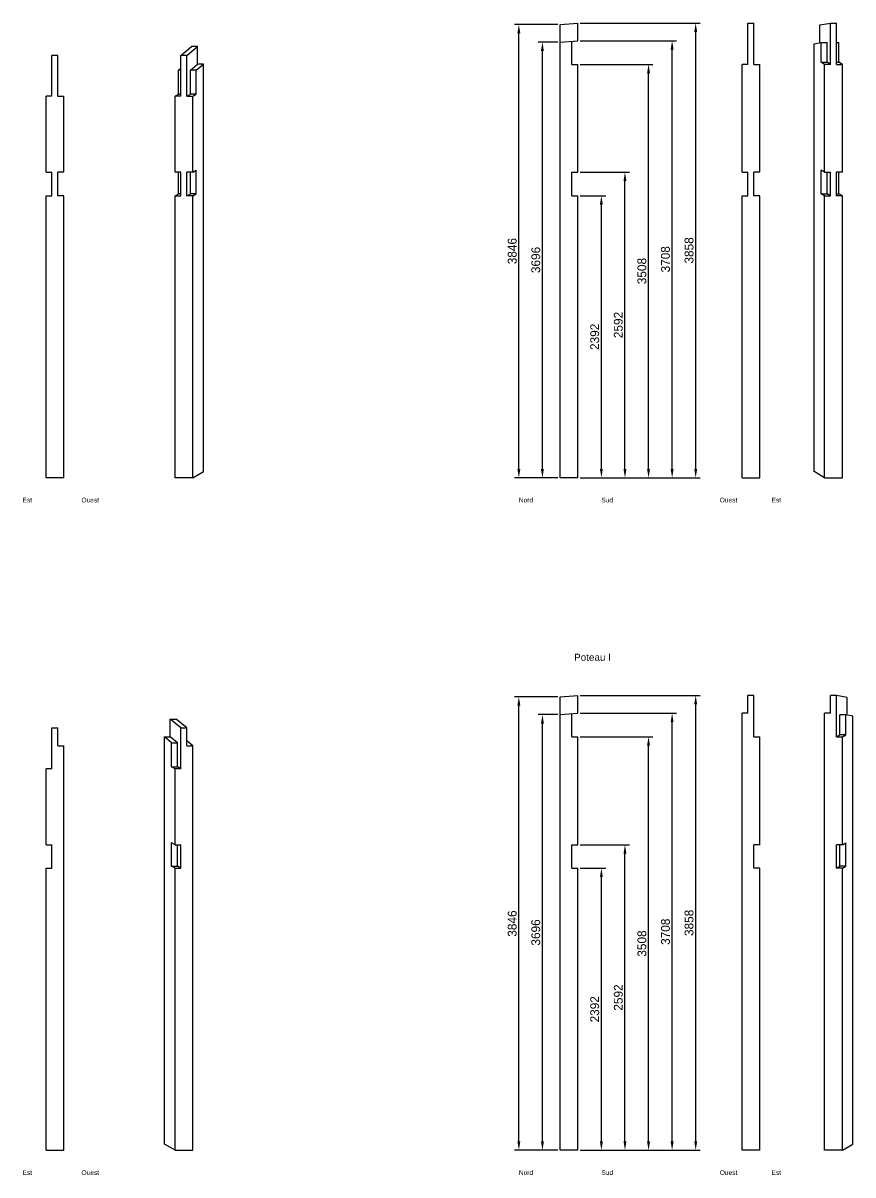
# Model space of a CAD drawing. Header units: centimetres. Extents: x 195 to 15334, y -14961 to 1182.
# Drawn here: x 8294 to 15334, y -14961 to -5189 of the extents above; entities that cross this region are included whole.
import ezdxf

# ---------------------------------------------------------------- set-up
doc = ezdxf.new("R2010")
doc.units = ezdxf.units.CM
doc.layers.get('0').update_dxf_attribs({"lineweight": 25, "true_color": 0xffffff})
doc.layers.get('Defpoints').update_dxf_attribs({"true_color": 0xffffff})
doc.layers.add('Cotes', color=178, linetype='Continuous', lineweight=25, true_color=0x000000)
doc.styles.add('QCADDimTextStyle', font='txt')
doc.styles.add('textstyle34', font='')
doc.styles.add('textstyle35', font='')
doc.styles.add('textstyle36', font='')
doc.styles.add('textstyle37', font='')
doc.styles.add('textstyle39', font='')
doc.styles.add('textstyle40', font='')
doc.styles.add('textstyle49', font='')
doc.styles.add('textstyle50', font='')
doc.styles.add('textstyle51', font='')
doc.styles.add('textstyle52', font='')
doc.styles.add('textstyle53', font='')
doc.styles.add('textstyle54', font='')
doc.styles.add('textstyle55', font='')
doc.styles.get('textstyle34').set_extended_font_data('Liberation Sans')
doc.styles.get('textstyle35').set_extended_font_data('Liberation Sans')
doc.styles.get('textstyle36').set_extended_font_data('Liberation Sans')
doc.styles.get('textstyle37').set_extended_font_data('Liberation Sans')
doc.styles.get('textstyle39').set_extended_font_data('Liberation Sans')
doc.styles.get('textstyle40').set_extended_font_data('Liberation Sans')
doc.styles.get('textstyle49').set_extended_font_data('Liberation Sans')
doc.styles.get('textstyle50').set_extended_font_data('Liberation Sans')
doc.styles.get('textstyle51').set_extended_font_data('Liberation Sans')
doc.styles.get('textstyle52').set_extended_font_data('Liberation Sans')
doc.styles.get('textstyle53').set_extended_font_data('Liberation Sans')
doc.styles.get('textstyle54').set_extended_font_data('Liberation Sans')
doc.styles.get('textstyle55').set_extended_font_data('Liberation Sans')
doc.dimstyles.new('QCADDimStyle', dxfattribs={"dimtxt": 75, "dimasz": 75, "dimexe": 37.5, "dimexo": 18.75, "dimgap": 18.75, "dimtad": 1, "dimtoh": 1, "dimdec": 4, "dimzin": 0, "dimdsep": 46, "dimtxsty": 'QCADDimTextStyle', "dimcen": 0.09, "dimadec": 0, "dimazin": 0, "dimtfac": 1, "dimtdec": 4, "dimtofl": 0, "dimtmove": 0, "dimatfit": 3, "dimfxl": 1, "dimtolj": 1, "dimtzin": 0, "dimarcsym": 0})

# ---------------------------------------------------------------- blocks, each defined once
blk = doc.blocks.new('*D36')
at = {"layer": 'Cotes', "color": 0, "lineweight": -2}
for p, q in [((12831.2, -5351.2), (12662.5, -5351.2)), ((12700, -8971.8), (12700, -5426.2)), ((12831.2, -9046.8), (12662.5, -9046.8))]:
    blk.add_line(p, q, dxfattribs=at)
at = {"layer": 'Cotes', "color": 0}
for points in [[(12712.5, -5426.2), (12687.5, -5426.2), (12700, -5351.2)], [(12687.5, -8971.8), (12712.5, -8971.8), (12700, -9046.8)]]:
    blk.add_solid(points, dxfattribs=at)
at = {"layer": 'Defpoints', "color": 0}
for p in [(12700, -5351.2), (12850, -5351.2), (12850, -9046.8)]:
    blk.add_point(p, dxfattribs=at)
at = {"layer": 'Cotes', "color": 0, "insert": (12643.8, -7199), "char_height": 75, "attachment_point": 5, "rotation": 90, "style": 'QCADDimTextStyle'}
blk.add_mtext('\\A1;3696', dxfattribs=at)
blk = doc.blocks.new('*D37')
at = {"layer": 'Cotes', "color": 0, "lineweight": -2}
for p, q in [((12831.2, -5200.8), (12462.5, -5200.8)), ((12500, -8971.8), (12500, -5275.8)), ((12831.2, -9046.8), (12462.5, -9046.8))]:
    blk.add_line(p, q, dxfattribs=at)
at = {"layer": 'Cotes', "color": 0}
for points in [[(12512.5, -5275.8), (12487.5, -5275.8), (12500, -5200.8)], [(12487.5, -8971.8), (12512.5, -8971.8), (12500, -9046.8)]]:
    blk.add_solid(points, dxfattribs=at)
at = {"layer": 'Defpoints', "color": 0}
for p in [(12500, -5200.8), (12850, -5200.8), (12850, -9046.8)]:
    blk.add_point(p, dxfattribs=at)
at = {"layer": 'Cotes', "color": 0, "insert": (12443.8, -7123.8), "char_height": 75, "attachment_point": 5, "rotation": 90, "style": 'QCADDimTextStyle'}
blk.add_mtext('\\A1;3846', dxfattribs=at)
blk = doc.blocks.new('*D38')
at = {"layer": 'Cotes', "color": 0, "lineweight": -2}
for p, q in [((13018.8, -6654.8), (13237.5, -6654.8)), ((13200, -8971.8), (13200, -6729.8)), ((13018.8, -9046.8), (13237.5, -9046.8))]:
    blk.add_line(p, q, dxfattribs=at)
at = {"layer": 'Cotes', "color": 0}
for points in [[(13212.5, -6729.8), (13187.5, -6729.8), (13200, -6654.8)], [(13187.5, -8971.8), (13212.5, -8971.8), (13200, -9046.8)]]:
    blk.add_solid(points, dxfattribs=at)
at = {"layer": 'Defpoints', "color": 0}
for p in [(13000, -6654.8), (13200, -6654.8), (13000, -9046.8)]:
    blk.add_point(p, dxfattribs=at)
at = {"layer": 'Cotes', "color": 0, "insert": (13143.8, -7850.8), "char_height": 75, "attachment_point": 5, "rotation": 90, "style": 'QCADDimTextStyle'}
blk.add_mtext('\\A1;2392', dxfattribs=at)
blk = doc.blocks.new('*D39')
at = {"layer": 'Cotes', "color": 0, "lineweight": -2}
for p, q in [((13018.8, -6454.8), (13437.5, -6454.8)), ((13400, -8971.8), (13400, -6529.8)), ((13018.8, -9046.8), (13437.5, -9046.8))]:
    blk.add_line(p, q, dxfattribs=at)
at = {"layer": 'Cotes', "color": 0}
for points in [[(13412.5, -6529.8), (13387.5, -6529.8), (13400, -6454.8)], [(13387.5, -8971.8), (13412.5, -8971.8), (13400, -9046.8)]]:
    blk.add_solid(points, dxfattribs=at)
at = {"layer": 'Defpoints', "color": 0}
for p in [(13000, -6454.8), (13400, -6454.8), (13000, -9046.8)]:
    blk.add_point(p, dxfattribs=at)
at = {"layer": 'Cotes', "color": 0, "insert": (13343.8, -7750.8), "char_height": 75, "attachment_point": 5, "rotation": 90, "style": 'QCADDimTextStyle'}
blk.add_mtext('\\A1;2592', dxfattribs=at)
blk = doc.blocks.new('*D40')
at = {"layer": 'Cotes', "color": 0, "lineweight": -2}
for p, q in [((13018.8, -5539.2), (13637.5, -5539.2)), ((13600, -8971.8), (13600, -5614.2)), ((13018.8, -9046.8), (13637.5, -9046.8))]:
    blk.add_line(p, q, dxfattribs=at)
at = {"layer": 'Cotes', "color": 0}
for points in [[(13612.5, -5614.2), (13587.5, -5614.2), (13600, -5539.2)], [(13587.5, -8971.8), (13612.5, -8971.8), (13600, -9046.8)]]:
    blk.add_solid(points, dxfattribs=at)
at = {"layer": 'Defpoints', "color": 0}
for p in [(13000, -5539.2), (13600, -5539.2), (13000, -9046.8)]:
    blk.add_point(p, dxfattribs=at)
at = {"layer": 'Cotes', "color": 0, "insert": (13543.8, -7293), "char_height": 75, "attachment_point": 5, "rotation": 90, "style": 'QCADDimTextStyle'}
blk.add_mtext('\\A1;3508', dxfattribs=at)
blk = doc.blocks.new('*D41')
at = {"layer": 'Cotes', "color": 0, "lineweight": -2}
for p, q in [((13018.8, -5339.2), (13837.5, -5339.2)), ((13800, -8971.8), (13800, -5414.2)), ((13018.8, -9046.8), (13837.5, -9046.8))]:
    blk.add_line(p, q, dxfattribs=at)
at = {"layer": 'Cotes', "color": 0}
for points in [[(13812.5, -5414.2), (13787.5, -5414.2), (13800, -5339.2)], [(13787.5, -8971.8), (13812.5, -8971.8), (13800, -9046.8)]]:
    blk.add_solid(points, dxfattribs=at)
at = {"layer": 'Defpoints', "color": 0}
for p in [(13000, -5339.2), (13800, -5339.2), (13000, -9046.8)]:
    blk.add_point(p, dxfattribs=at)
at = {"layer": 'Cotes', "color": 0, "insert": (13743.8, -7193), "char_height": 75, "attachment_point": 5, "rotation": 90, "style": 'QCADDimTextStyle'}
blk.add_mtext('\\A1;3708', dxfattribs=at)
blk = doc.blocks.new('*D42')
at = {"layer": 'Cotes', "color": 0, "lineweight": -2}
for p, q in [((13018.8, -5188.8), (14037.5, -5188.8)), ((14000, -8971.8), (14000, -5263.8)), ((13037.5, -9046.8), (14037.5, -9046.8))]:
    blk.add_line(p, q, dxfattribs=at)
at = {"layer": 'Cotes', "color": 0}
for points in [[(14012.5, -5263.8), (13987.5, -5263.8), (14000, -5188.8)], [(13987.5, -8971.8), (14012.5, -8971.8), (14000, -9046.8)]]:
    blk.add_solid(points, dxfattribs=at)
at = {"layer": 'Defpoints', "color": 0}
for p in [(13000, -5188.8), (14000, -5188.8), (13018.8, -9046.8)]:
    blk.add_point(p, dxfattribs=at)
at = {"layer": 'Cotes', "color": 0, "insert": (13943.8, -7117.8), "char_height": 75, "attachment_point": 5, "rotation": 90, "style": 'QCADDimTextStyle'}
blk.add_mtext('\\A1;3858', dxfattribs=at)
blk = doc.blocks.new('*D57')
at = {"layer": 'Cotes', "color": 0, "lineweight": -2}
for p, q in [((12831.2, -11056.4), (12662.5, -11056.4)), ((12700, -14676.9), (12700, -11131.4)), ((12831.2, -14751.9), (12662.5, -14751.9))]:
    blk.add_line(p, q, dxfattribs=at)
at = {"layer": 'Cotes', "color": 0}
for points in [[(12712.5, -11131.4), (12687.5, -11131.4), (12700, -11056.4)], [(12687.5, -14676.9), (12712.5, -14676.9), (12700, -14751.9)]]:
    blk.add_solid(points, dxfattribs=at)
at = {"layer": 'Defpoints', "color": 0}
for p in [(12700, -11056.4), (12850, -11056.4), (12850, -14751.9)]:
    blk.add_point(p, dxfattribs=at)
at = {"layer": 'Cotes', "color": 0, "insert": (12643.8, -12904.1), "char_height": 75, "attachment_point": 5, "rotation": 90, "style": 'QCADDimTextStyle'}
blk.add_mtext('\\A1;3696', dxfattribs=at)
blk = doc.blocks.new('*D58')
at = {"layer": 'Cotes', "color": 0, "lineweight": -2}
for p, q in [((12831.2, -10905.9), (12462.5, -10905.9)), ((12500, -14676.9), (12500, -10980.9)), ((12831.2, -14751.9), (12462.5, -14751.9))]:
    blk.add_line(p, q, dxfattribs=at)
at = {"layer": 'Cotes', "color": 0}
for points in [[(12512.5, -10980.9), (12487.5, -10980.9), (12500, -10905.9)], [(12487.5, -14676.9), (12512.5, -14676.9), (12500, -14751.9)]]:
    blk.add_solid(points, dxfattribs=at)
at = {"layer": 'Defpoints', "color": 0}
for p in [(12500, -10905.9), (12850, -10905.9), (12850, -14751.9)]:
    blk.add_point(p, dxfattribs=at)
at = {"layer": 'Cotes', "color": 0, "insert": (12443.8, -12828.9), "char_height": 75, "attachment_point": 5, "rotation": 90, "style": 'QCADDimTextStyle'}
blk.add_mtext('\\A1;3846', dxfattribs=at)
blk = doc.blocks.new('*D59')
at = {"layer": 'Cotes', "color": 0, "lineweight": -2}
for p, q in [((13018.8, -12359.9), (13237.5, -12359.9)), ((13200, -14676.9), (13200, -12434.9)), ((13018.8, -14751.9), (13237.5, -14751.9))]:
    blk.add_line(p, q, dxfattribs=at)
at = {"layer": 'Cotes', "color": 0}
for points in [[(13212.5, -12434.9), (13187.5, -12434.9), (13200, -12359.9)], [(13187.5, -14676.9), (13212.5, -14676.9), (13200, -14751.9)]]:
    blk.add_solid(points, dxfattribs=at)
at = {"layer": 'Defpoints', "color": 0}
for p in [(13000, -12359.9), (13200, -12359.9), (13000, -14751.9)]:
    blk.add_point(p, dxfattribs=at)
at = {"layer": 'Cotes', "color": 0, "insert": (13143.8, -13555.9), "char_height": 75, "attachment_point": 5, "rotation": 90, "style": 'QCADDimTextStyle'}
blk.add_mtext('\\A1;2392', dxfattribs=at)
blk = doc.blocks.new('*D60')
at = {"layer": 'Cotes', "color": 0, "lineweight": -2}
for p, q in [((13018.8, -12159.9), (13437.5, -12159.9)), ((13400, -14676.9), (13400, -12234.9)), ((13018.8, -14751.9), (13437.5, -14751.9))]:
    blk.add_line(p, q, dxfattribs=at)
at = {"layer": 'Cotes', "color": 0}
for points in [[(13412.5, -12234.9), (13387.5, -12234.9), (13400, -12159.9)], [(13387.5, -14676.9), (13412.5, -14676.9), (13400, -14751.9)]]:
    blk.add_solid(points, dxfattribs=at)
at = {"layer": 'Defpoints', "color": 0}
for p in [(13000, -12159.9), (13400, -12159.9), (13000, -14751.9)]:
    blk.add_point(p, dxfattribs=at)
at = {"layer": 'Cotes', "color": 0, "insert": (13343.8, -13455.9), "char_height": 75, "attachment_point": 5, "rotation": 90, "style": 'QCADDimTextStyle'}
blk.add_mtext('\\A1;2592', dxfattribs=at)
blk = doc.blocks.new('*D61')
at = {"layer": 'Cotes', "color": 0, "lineweight": -2}
for p, q in [((13018.8, -11244.4), (13637.5, -11244.4)), ((13600, -14676.9), (13600, -11319.4)), ((13018.8, -14751.9), (13637.5, -14751.9))]:
    blk.add_line(p, q, dxfattribs=at)
at = {"layer": 'Cotes', "color": 0}
for points in [[(13612.5, -11319.4), (13587.5, -11319.4), (13600, -11244.4)], [(13587.5, -14676.9), (13612.5, -14676.9), (13600, -14751.9)]]:
    blk.add_solid(points, dxfattribs=at)
at = {"layer": 'Defpoints', "color": 0}
for p in [(13000, -11244.4), (13600, -11244.4), (13000, -14751.9)]:
    blk.add_point(p, dxfattribs=at)
at = {"layer": 'Cotes', "color": 0, "insert": (13543.8, -12998.1), "char_height": 75, "attachment_point": 5, "rotation": 90, "style": 'QCADDimTextStyle'}
blk.add_mtext('\\A1;3508', dxfattribs=at)
blk = doc.blocks.new('*D62')
at = {"layer": 'Cotes', "color": 0, "lineweight": -2}
for p, q in [((13018.8, -11044.4), (13837.5, -11044.4)), ((13800, -14676.9), (13800, -11119.4)), ((13018.8, -14751.9), (13837.5, -14751.9))]:
    blk.add_line(p, q, dxfattribs=at)
at = {"layer": 'Cotes', "color": 0}
for points in [[(13812.5, -11119.4), (13787.5, -11119.4), (13800, -11044.4)], [(13787.5, -14676.9), (13812.5, -14676.9), (13800, -14751.9)]]:
    blk.add_solid(points, dxfattribs=at)
at = {"layer": 'Defpoints', "color": 0}
for p in [(13000, -11044.4), (13800, -11044.4), (13000, -14751.9)]:
    blk.add_point(p, dxfattribs=at)
at = {"layer": 'Cotes', "color": 0, "insert": (13743.8, -12898.1), "char_height": 75, "attachment_point": 5, "rotation": 90, "style": 'QCADDimTextStyle'}
blk.add_mtext('\\A1;3708', dxfattribs=at)
blk = doc.blocks.new('*D63')
at = {"layer": 'Cotes', "color": 0, "lineweight": -2}
for p, q in [((13018.8, -10893.9), (14037.5, -10893.9)), ((14000, -14676.9), (14000, -10968.9)), ((13037.5, -14751.9), (14037.5, -14751.9))]:
    blk.add_line(p, q, dxfattribs=at)
at = {"layer": 'Cotes', "color": 0}
for points in [[(14012.5, -10968.9), (13987.5, -10968.9), (14000, -10893.9)], [(13987.5, -14676.9), (14012.5, -14676.9), (14000, -14751.9)]]:
    blk.add_solid(points, dxfattribs=at)
at = {"layer": 'Defpoints', "color": 0}
for p in [(13000, -10893.9), (14000, -10893.9), (13018.8, -14751.9)]:
    blk.add_point(p, dxfattribs=at)
at = {"layer": 'Cotes', "color": 0, "insert": (13943.8, -12822.9), "char_height": 75, "attachment_point": 5, "rotation": 90, "style": 'QCADDimTextStyle'}
blk.add_mtext('\\A1;3858', dxfattribs=at)

msp = doc.modelspace()

# ---------------------------------------------------------------- linework, layer by layer
for p, q in [((12850, -5200.8), (13000, -5188.8)), ((12850, -5351.2), (12850, -5200.8)), ((13000, -5339.2), (13000, -5188.8)), ((14442.8, -5188.8), (14492.8, -5188.8)), ((14442.8, -5539.2), (14442.8, -5188.8)), ((14492.8, -5539.2), (14492.8, -5188.8)), ((15053.9, -5355.1), (15053.9, -5204.6)), ((15143.9, -5188.8), (15193.9, -5188.8)), ((15143.9, -5539.2), (15143.9, -5188.8)), ((15193.9, -5539.2), (15193.9, -5188.8)), ((12850, -5351.2), (13000, -5339.2)), ((12850, -9046.8), (12850, -5351.2)), ((15003.9, -8994.8), (15003.9, -5363.9)), ((15063.9, -5353.3), (15113.9, -5353.3)), ((15063.9, -5521.9), (15063.9, -5353.3)), ((15113.9, -5521.9), (15113.9, -5353.3)), ((15193.9, -5353.3), (15213.9, -5353.3)), ((15213.9, -5521.9), (15213.9, -5353.3)), ((8539.8, -5810.2), (8539.8, -5463.8)), ((8589.8, -5463.8), (8539.8, -5463.8)), ((8589.8, -5810.2), (8589.8, -5463.8)), ((9633.7, -5463.8), (9723.7, -5388.2)), ((9633.7, -5614.2), (9633.7, -5463.8)), ((9683.7, -5463.8), (9633.7, -5463.8)), ((9633.7, -5810.2), (9633.7, -5463.8)), ((9683.7, -5463.8), (9773.7, -5388.2)), ((9683.7, -5810.2), (9683.7, -5463.8)), ((9773.7, -5388.2), (9723.7, -5388.2)), ((9773.7, -5538.7), (9773.7, -5388.2)), ((9713.7, -5589.1), (9773.7, -5538.7)), ((9763.7, -5589.1), (9823.7, -5538.7)), ((9823.7, -5538.7), (9773.7, -5538.7)), ((9823.7, -8994.8), (9823.7, -5538.7)), ((12950, -5539.2), (13000, -5539.2)), ((13000, -6454.8), (13000, -5539.2)), ((14392.8, -6454.8), (14392.8, -5539.2)), ((14442.8, -5539.2), (14392.8, -5539.2)), ((14492.8, -5539.2), (14542.8, -5539.2)), ((14542.8, -6454.8), (14542.8, -5539.2)), ((15063.9, -5521.9), (15113.9, -5521.9)), ((15093.9, -5539.2), (15063.9, -5521.9)), ((15093.9, -6454.8), (15093.9, -5539.2)), ((15143.9, -5539.2), (15093.9, -5539.2)), ((15143.9, -5539.2), (15113.9, -5521.9)), ((15193.9, -5521.9), (15213.9, -5521.9)), ((15193.9, -5539.2), (15243.9, -5539.2)), ((15243.9, -5539.2), (15213.9, -5521.9)), ((15243.9, -6454.8), (15243.9, -5539.2)), ((9613.7, -5589.1), (9633.7, -5572.3)), ((9613.7, -5792.9), (9613.7, -5589.1)), ((9633.7, -5589.1), (9613.7, -5589.1)), ((9763.7, -5589.1), (9713.7, -5589.1)), ((9713.7, -5792.9), (9713.7, -5589.1)), ((9763.7, -5792.9), (9763.7, -5589.1)), ((8489.8, -6454.8), (8489.8, -5810.2)), ((8539.8, -5810.2), (8489.8, -5810.2)), ((8589.8, -5810.2), (8639.8, -5810.2)), ((8639.8, -6454.8), (8639.8, -5810.2)), ((9583.7, -5810.2), (9613.7, -5792.9)), ((9633.7, -5810.2), (9583.7, -5810.2)), ((9583.7, -6454.8), (9583.7, -5810.2)), ((9633.7, -5792.9), (9613.7, -5792.9)), ((9683.7, -5810.2), (9713.7, -5792.9)), ((9683.7, -5810.2), (9733.7, -5810.2)), ((9763.7, -5792.9), (9713.7, -5792.9)), ((9733.7, -5810.2), (9763.7, -5792.9)), ((9733.7, -6454.8), (9733.7, -5810.2)), ((9733.7, -6454.8), (9763.7, -6437.4)), ((9763.7, -6637.4), (9763.7, -6437.4)), ((15093.9, -6454.8), (15063.9, -6437.4)), ((15063.9, -6637.4), (15063.9, -6437.4)), ((8489.8, -6454.8), (8539.8, -6454.8)), ((8539.8, -6654.8), (8539.8, -6454.8)), ((8639.8, -6454.8), (8589.8, -6454.8)), ((8589.8, -6654.8), (8589.8, -6454.8)), ((9633.7, -6454.8), (9583.7, -6454.8)), ((9613.7, -6637.4), (9613.7, -6454.8)), ((9633.7, -6654.8), (9633.7, -6454.8)), ((9733.7, -6454.8), (9683.7, -6454.8)), ((9683.7, -6654.8), (9683.7, -6454.8)), ((9713.7, -6637.4), (9713.7, -6454.8)), ((12950, -6454.8), (13000, -6454.8)), ((12950, -6654.8), (12950, -6454.8)), ((14392.8, -6454.8), (14442.8, -6454.8)), ((14442.8, -6654.8), (14442.8, -6454.8)), ((14492.8, -6654.8), (14492.8, -6454.8)), ((14542.8, -6454.8), (14492.8, -6454.8)), ((15093.9, -6454.8), (15143.9, -6454.8)), ((15113.9, -6637.4), (15113.9, -6454.8)), ((15143.9, -6654.8), (15143.9, -6454.8)), ((15243.9, -6454.8), (15193.9, -6454.8)), ((15193.9, -6654.8), (15193.9, -6454.8)), ((15213.9, -6637.4), (15213.9, -6454.8)), ((9583.7, -6654.8), (9613.7, -6637.4)), ((9633.7, -6637.4), (9613.7, -6637.4)), ((9683.7, -6654.8), (9713.7, -6637.4)), ((9763.7, -6637.4), (9713.7, -6637.4)), ((9733.7, -6654.8), (9763.7, -6637.4)), ((15063.9, -6637.4), (15113.9, -6637.4)), ((15093.9, -6654.8), (15063.9, -6637.4)), ((15143.9, -6654.8), (15113.9, -6637.4)), ((15193.9, -6637.4), (15213.9, -6637.4)), ((15243.9, -6654.8), (15213.9, -6637.4)), ((8489.8, -6654.8), (8539.8, -6654.8)), ((8489.8, -9046.8), (8489.8, -6654.8)), ((8639.8, -6654.8), (8589.8, -6654.8)), ((8639.8, -9046.8), (8639.8, -6654.8)), ((9583.7, -6654.8), (9633.7, -6654.8)), ((9583.7, -9046.8), (9583.7, -6654.8)), ((9733.7, -6654.8), (9683.7, -6654.8)), ((9733.7, -9046.8), (9733.7, -6654.8)), ((12950, -6654.8), (13000, -6654.8)), ((13000, -9046.8), (13000, -6654.8)), ((14392.8, -6654.8), (14442.8, -6654.8)), ((14392.8, -9046.8), (14392.8, -6654.8)), ((14542.8, -6654.8), (14492.8, -6654.8)), ((14542.8, -9046.8), (14542.8, -6654.8)), ((15093.9, -6654.8), (15143.9, -6654.8)), ((15093.9, -9046.8), (15093.9, -6654.8)), ((15243.9, -6654.8), (15193.9, -6654.8)), ((15243.9, -9046.8), (15243.9, -6654.8)), ((8639.8, -9046.8), (8489.8, -9046.8)), ((9733.7, -9046.8), (9583.7, -9046.8)), ((9733.7, -9046.8), (9823.7, -8994.8)), ((13000, -9046.8), (12850, -9046.8)), ((14392.8, -9046.8), (14542.8, -9046.8)), ((15093.9, -9046.8), (15003.9, -8994.8)), ((15093.9, -9046.8), (15243.9, -9046.8)), ((12850, -10905.9), (13000, -10893.9)), ((12850, -11056.4), (12850, -10905.9)), ((13000, -11044.4), (13000, -10893.9)), ((14442.8, -11044.4), (14442.8, -10893.9)), ((14492.8, -10893.9), (14442.8, -10893.9)), ((14492.8, -11244.4), (14492.8, -10893.9)), ((15143.9, -11044.4), (15143.9, -10893.9)), ((15193.9, -10893.9), (15143.9, -10893.9)), ((15193.9, -11244.4), (15193.9, -10893.9)), ((15283.9, -11060.2), (15283.9, -10909.8)), ((9633.7, -11168.9), (9543.7, -11093.4)), ((9543.7, -11243.8), (9543.7, -11093.4)), ((9543.7, -11093.4), (9593.7, -11093.4)), ((9683.7, -11168.9), (9593.7, -11093.4)), ((12850, -11056.4), (13000, -11044.4)), ((12850, -14751.9), (12850, -11056.4)), ((14392.8, -14751.9), (14392.8, -11044.4)), ((14442.8, -11044.4), (14392.8, -11044.4)), ((15093.9, -14751.9), (15093.9, -11044.4)), ((15143.9, -11044.4), (15093.9, -11044.4)), ((15273.9, -11058.5), (15223.9, -11058.5)), ((15223.9, -11227), (15223.9, -11058.5)), ((15273.9, -11227), (15273.9, -11058.5)), ((15333.9, -14699.9), (15333.9, -11069)), ((8539.8, -11168.9), (8589.8, -11168.9)), ((8539.8, -11515.4), (8539.8, -11168.9)), ((8589.8, -11319.4), (8589.8, -11168.9)), ((9633.7, -11168.9), (9683.7, -11168.9)), ((9633.7, -11515.4), (9633.7, -11168.9)), ((9683.7, -11319.4), (9683.7, -11168.9)), ((15193.9, -11244.4), (15223.9, -11227)), ((15273.9, -11227), (15223.9, -11227)), ((15243.9, -11244.4), (15273.9, -11227)), ((8589.8, -11319.4), (8639.8, -11319.4)), ((8639.8, -14751.9), (8639.8, -11319.4)), ((9493.7, -14699.9), (9493.7, -11243.8)), ((9493.7, -11243.8), (9543.7, -11243.8)), ((9553.7, -11294.2), (9493.7, -11243.8)), ((9603.7, -11294.2), (9543.7, -11243.8)), ((9553.7, -11498), (9553.7, -11294.2)), ((9553.7, -11294.2), (9603.7, -11294.2)), ((9603.7, -11498), (9603.7, -11294.2)), ((9733.7, -11319.4), (9683.7, -11277.4)), ((9683.7, -11319.4), (9733.7, -11319.4)), ((9733.7, -14751.9), (9733.7, -11319.4)), ((12950, -11244.4), (13000, -11244.4)), ((13000, -12159.9), (13000, -11244.4)), ((14492.8, -11244.4), (14542.8, -11244.4)), ((14542.8, -12159.9), (14542.8, -11244.4)), ((15193.9, -11244.4), (15243.9, -11244.4)), ((15243.9, -12159.9), (15243.9, -11244.4)), ((8489.8, -12159.9), (8489.8, -11515.4)), ((8539.8, -11515.4), (8489.8, -11515.4)), ((9553.7, -11498), (9603.7, -11498)), ((9583.7, -11515.4), (9553.7, -11498)), ((9583.7, -12159.9), (9583.7, -11515.4)), ((9633.7, -11515.4), (9583.7, -11515.4)), ((9633.7, -11515.4), (9603.7, -11498)), ((8489.8, -12159.9), (8539.8, -12159.9)), ((8539.8, -12359.9), (8539.8, -12159.9)), ((9583.7, -12159.9), (9553.7, -12142.6)), ((9553.7, -12342.6), (9553.7, -12142.6)), ((9583.7, -12159.9), (9633.7, -12159.9)), ((9603.7, -12342.6), (9603.7, -12159.9)), ((9633.7, -12359.9), (9633.7, -12159.9)), ((12950, -12159.9), (13000, -12159.9)), ((12950, -12359.9), (12950, -12159.9)), ((14542.8, -12159.9), (14492.8, -12159.9)), ((14492.8, -12359.9), (14492.8, -12159.9)), ((15243.9, -12159.9), (15193.9, -12159.9)), ((15193.9, -12359.9), (15193.9, -12159.9)), ((15223.9, -12342.6), (15223.9, -12159.9)), ((15243.9, -12159.9), (15273.9, -12142.6)), ((15273.9, -12342.6), (15273.9, -12142.6)), ((8489.8, -12359.9), (8539.8, -12359.9)), ((8489.8, -14751.9), (8489.8, -12359.9)), ((9553.7, -12342.6), (9603.7, -12342.6)), ((9583.7, -12359.9), (9553.7, -12342.6)), ((9583.7, -12359.9), (9633.7, -12359.9)), ((9583.7, -14751.9), (9583.7, -12359.9)), ((9633.7, -12359.9), (9603.7, -12342.6)), ((12950, -12359.9), (13000, -12359.9)), ((13000, -14751.9), (13000, -12359.9)), ((14542.8, -12359.9), (14492.8, -12359.9)), ((14542.8, -14751.9), (14542.8, -12359.9)), ((15193.9, -12359.9), (15223.9, -12342.6)), ((15243.9, -12359.9), (15193.9, -12359.9)), ((15273.9, -12342.6), (15223.9, -12342.6)), ((15243.9, -12359.9), (15273.9, -12342.6)), ((15243.9, -14751.9), (15243.9, -12359.9)), ((8489.8, -14751.9), (8639.8, -14751.9)), ((9583.7, -14751.9), (9493.7, -14699.9)), ((9583.7, -14751.9), (9733.7, -14751.9)), ((13000, -14751.9), (12850, -14751.9)), ((14542.8, -14751.9), (14392.8, -14751.9)), ((15243.9, -14751.9), (15093.9, -14751.9)), ((15243.9, -14751.9), (15333.9, -14699.9))]:
    msp.add_line(p, q)
at = {"layer": 'Cotes'}
for p, q in [((15053.9, -5204.6), (15143.9, -5188.8)), ((12950, -5539.2), (12950, -5343.2)), ((15003.9, -5363.9), (15063.9, -5353.3)), ((15283.9, -10909.8), (15193.9, -10893.9)), ((12950, -11244.4), (12950, -11048.4)), ((15333.9, -11069), (15273.9, -11058.5))]:
    msp.add_line(p, q, dxfattribs=at)

# ---------------------------------------------------------------- texts
at = {"attachment_point": 1}
for s, insert, char_height, style in [('Est', (8289.8, -9215.8), 40, 'textstyle35'), ('Ouest', (8789.8, -9215.8), 40, 'textstyle34'), ('Nord', (12500, -9215.8), 40, 'textstyle36'), ('Sud', (13200, -9215.8), 40, 'textstyle37'), ('Ouest', (14203.9, -9215.8), 40, 'textstyle39'), ('Est', (14643.8, -9215.8), 40, 'textstyle40'), ('Poteau I', (12968.7, -10539.6), 60, 'textstyle53'), ('Est', (8289.8, -14920.9), 40, 'textstyle50'), ('Ouest', (8789.8, -14920.9), 40, 'textstyle49'), ('Nord', (12500, -14920.9), 40, 'textstyle51'), ('Sud', (13200, -14920.9), 40, 'textstyle52'), ('Ouest', (14203.9, -14920.9), 40, 'textstyle54'), ('Est', (14643.8, -14920.9), 40, 'textstyle55')]:
    msp.add_mtext(s, dxfattribs=dict(at, insert=insert, char_height=char_height, style=style))

# ---------------------------------------------------------------- dimensions: what is measured, and where the dimension line sits
at = {"layer": 'Cotes'}
for base, p1, p2, picture, middle in [((12500, -5200.8), (12850, -9046.8), (12850, -5200.8), '*D37', (12443.8, -7123.8)), ((14000, -5188.8), (13018.8, -9046.8), (13000, -5188.8), '*D42', (13943.8, -7117.8)), ((12700, -5351.2), (12850, -9046.8), (12850, -5351.2), '*D36', (12643.8, -7199)), ((13800, -5339.2), (13000, -9046.8), (13000, -5339.2), '*D41', (13743.8, -7193)), ((13600, -5539.2), (13000, -9046.8), (13000, -5539.2), '*D40', (13543.8, -7293)), ((13400, -6454.8), (13000, -9046.8), (13000, -6454.8), '*D39', (13343.8, -7750.8)), ((13200, -6654.8), (13000, -9046.8), (13000, -6654.8), '*D38', (13143.8, -7850.8)), ((12500, -10905.9), (12850, -14751.9), (12850, -10905.9), '*D58', (12443.8, -12828.9)), ((14000, -10893.9), (13018.8, -14751.9), (13000, -10893.9), '*D63', (13943.8, -12822.9)), ((12700, -11056.3622), (12850, -14751.883), (12850, -11056.3622), '*D57', (12643.75, -12904.1226)), ((13800, -11044.3622), (13000, -14751.883), (13000, -11044.3622), '*D62', (13743.75, -12898.1226)), ((13600, -11244.3622), (13000, -14751.883), (13000, -11244.3622), '*D61', (13543.75, -12998.1226)), ((13400, -12159.9), (13000, -14751.9), (13000, -12159.9), '*D60', (13343.8, -13455.9)), ((13200, -12359.9), (13000, -14751.9), (13000, -12359.9), '*D59', (13143.8, -13555.9))]:
    dim = msp.add_linear_dim(base=base, p1=p1, p2=p2, angle=90, dimstyle='QCADDimStyle', override={"dimtxt": 75, "dimasz": 75, "dimexe": 37.5, "dimexo": 18.75, "dimgap": 18.75, "dimdec": 0, "dimzin": 8, "dimclrd": 0, "dimclre": 0, "dimclrt": 0, "dimazin": 2, "dimtmove": 2}, dxfattribs=at)
    dim.commit()
    dim.dimension.update_dxf_attribs({"geometry": picture, "text_midpoint": middle})

doc.saveas('drawing.dxf')
